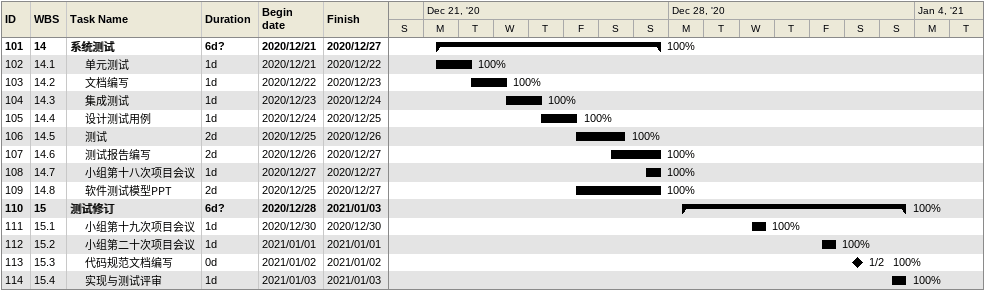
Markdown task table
| ID | WBS | Task | Duration | Start | Finish | % complete |
|---|---|---|---|---|---|---|
| 101 | 14 | **系统测试** | 6d? | 2020-12-21 | 2020-12-27 | 100 |
| 102 | 14.1 | 单元测试 | 1d | 2020-12-21 | 2020-12-22 | 100 |
| 103 | 14.2 | 文档编写 | 1d | 2020-12-22 | 2020-12-23 | 100 |
| 104 | 14.3 | 集成测试 | 1d | 2020-12-23 | 2020-12-24 | 100 |
| 105 | 14.4 | 设计测试用例 | 1d | 2020-12-24 | 2020-12-25 | 100 |
| 106 | 14.5 | 测试 | 2d | 2020-12-25 | 2020-12-26 | 100 |
| 107 | 14.6 | 测试报告编写 | 2d | 2020-12-26 | 2020-12-27 | 100 |
| 108 | 14.7 | 小组第十八次项目会议 | 1d | 2020-12-27 | 2020-12-27 | 100 |
| 109 | 14.8 | 软件测试模型PPT | 2d | 2020-12-25 | 2020-12-27 | 100 |
| 110 | 15 | **测试修订** | 6d? | 2020-12-28 | 2021-01-03 | 100 |
| 111 | 15.1 | 小组第十九次项目会议 | 1d | 2020-12-30 | 2020-12-30 | 100 |
| 112 | 15.2 | 小组第二十次项目会议 | 1d | 2021-01-01 | 2021-01-01 | 100 |
| 113 | 15.3 | 代码规范文档编写 | 0d | 2021-01-02 | 2021-01-02 | 100 |
| 114 | 15.4 | 实现与测试评审 | 1d | 2021-01-03 | 2021-01-03 | 100 |
